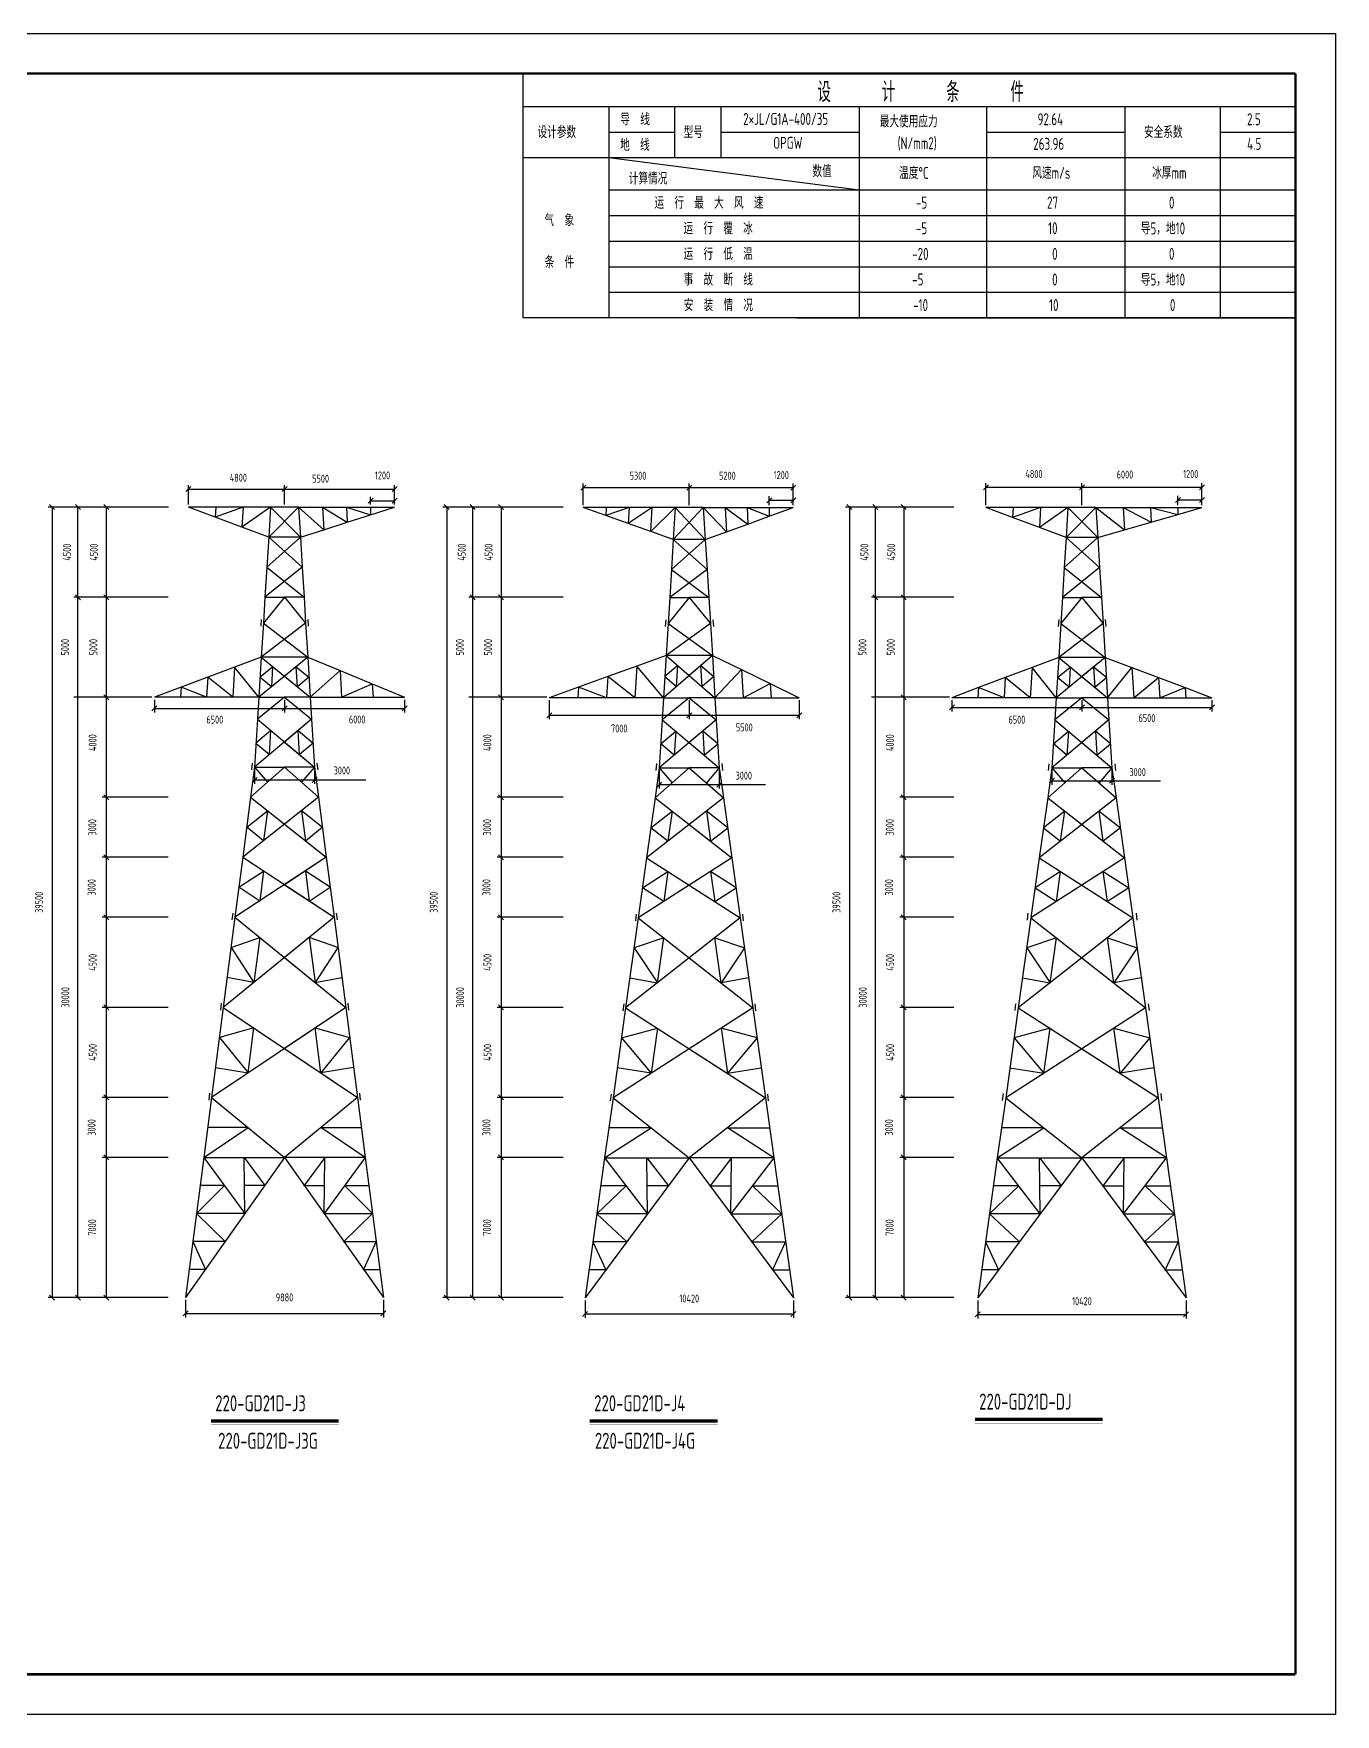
# Model space of a CAD drawing. Header units: millimetres. Extents: x 14804 to 16905, y 715 to 1142.
# Drawn here: x 15221.4 to 15546.8, y 715.5 to 1135.5 of the extents above; entities that cross this region are included whole.
import ezdxf

# ---------------------------------------------------------------- set-up
doc = ezdxf.new("R2010")
doc.units = ezdxf.units.MM
doc.linetypes.add('DASHED', pattern=[7, 5, -2])
doc.layers.add('fzc', color=3, linetype='DASHED')
doc.layers.add('FZCCal', color=1, linetype='Continuous')
doc.layers.add('标注', color=7, linetype='Continuous', lineweight=0)
doc.styles.add('TSSD_Norm', font='Tssdeng.shx', dxfattribs={"width": 0.7, "bigfont": 'tssdchn.shx'})

# ---------------------------------------------------------------- blocks, each defined once
blk = doc.blocks.new('_OBLIQUE')
at = {"color": 0, "linetype": 'ByBlock'}
blk.add_line((-0.5, -0.5), (0.5, 0.5), dxfattribs=at)

msp = doc.modelspace()

# ---------------------------------------------------------------- linework, layer by layer
at = {"color": 3, "lineweight": 25}
for p, q in [((14804.29, 1135.48), (15546.79, 1135.48)), ((15546.79, 1135.48), (15546.79, 715.48)), ((15546.79, 715.48), (14804.29, 715.48))]:
    msp.add_line(p, q, dxfattribs=at)
at = {"color": 7}
for p, q in [((15266.95, 1017.15), (15260.12, 1017.15)), ((15266.8, 1014.65), (15260.12, 1017.15)), ((15273.78, 1017.15), (15266.8, 1014.65)), ((15266.95, 1017.15), (15266.8, 1014.65)), ((15273.78, 1017.15), (15266.95, 1017.15)), ((15280.62, 1017.15), (15273.48, 1012.15)), ((15273.78, 1017.15), (15273.48, 1012.15)), ((15280.62, 1017.15), (15273.78, 1017.15)), ((15287.62, 1017.15), (15280.16, 1009.65)), ((15280.62, 1017.15), (15280.16, 1009.65)), ((15287.62, 1017.15), (15280.62, 1017.15)), ((15280.62, 1017.15), (15288.08, 1009.65)), ((15287.62, 1017.15), (15288.08, 1009.65)), ((15287.62, 1017.15), (15293.62, 1017.15)), ((15287.62, 1017.15), (15293.92, 1011.51)), ((15293.62, 1017.15), (15293.92, 1011.51)), ((15293.62, 1017.15), (15299.62, 1017.15)), ((15293.62, 1017.15), (15299.77, 1013.38)), ((15299.62, 1017.15), (15299.77, 1013.38)), ((15299.62, 1017.15), (15305.62, 1017.15)), ((15299.62, 1017.15), (15305.62, 1015.24)), ((15305.62, 1017.15), (15305.62, 1015.24)), ((15305.62, 1017.15), (15311.62, 1017.15)), ((15305.62, 1015.24), (15311.62, 1017.15)), ((15364.54, 1017.04), (15358.79, 1017.04)), ((15364.42, 1015.04), (15358.79, 1017.04)), ((15370.29, 1017.04), (15364.42, 1015.04)), ((15364.54, 1017.04), (15364.42, 1015.04)), ((15370.29, 1017.04), (15364.54, 1017.04)), ((15376.04, 1017.04), (15370.04, 1013.04)), ((15370.29, 1017.04), (15370.04, 1013.04)), ((15376.04, 1017.04), (15370.29, 1017.04)), ((15381.79, 1017.04), (15375.67, 1011.04)), ((15375.67, 1011.04), (15376.04, 1017.04)), ((15381.79, 1017.04), (15376.04, 1017.04)), ((15388.79, 1017.04), (15381.3, 1009.04)), ((15381.79, 1017.04), (15381.3, 1009.04)), ((15388.79, 1017.04), (15381.79, 1017.04)), ((15381.79, 1017.04), (15389.28, 1009.04)), ((15388.79, 1017.04), (15389.28, 1009.04)), ((15388.79, 1017.04), (15394.29, 1017.04)), ((15388.79, 1017.04), (15394.62, 1010.98)), ((15394.29, 1017.04), (15394.62, 1010.98)), ((15394.29, 1017.04), (15399.79, 1017.04)), ((15394.29, 1017.04), (15399.95, 1012.92)), ((15399.79, 1017.04), (15399.95, 1012.92)), ((15399.79, 1017.04), (15405.29, 1017.04)), ((15399.79, 1017.04), (15405.29, 1014.86)), ((15405.29, 1017.04), (15405.29, 1014.86)), ((15405.29, 1017.04), (15411.29, 1017.04)), ((15405.29, 1014.86), (15411.29, 1017.04)), ((15425.34, 1017.15), (15425.34, 819.65)), ((15466.27, 1017.04), (15459.44, 1017.04)), ((15466.12, 1014.54), (15459.44, 1017.04)), ((15473.11, 1017.04), (15466.12, 1014.54)), ((15466.27, 1017.04), (15466.12, 1014.54)), ((15473.11, 1017.04), (15466.27, 1017.04)), ((15479.94, 1017.04), (15472.8, 1012.04)), ((15473.11, 1017.04), (15472.8, 1012.04)), ((15479.94, 1017.04), (15473.11, 1017.04)), ((15486.94, 1017.04), (15479.48, 1009.54)), ((15479.94, 1017.04), (15479.48, 1009.54)), ((15486.94, 1017.04), (15479.94, 1017.04)), ((15479.94, 1017.04), (15487.4, 1009.54)), ((15486.94, 1017.04), (15487.4, 1009.54)), ((15486.94, 1017.04), (15493.77, 1017.04)), ((15486.94, 1017.04), (15494.08, 1011.46)), ((15493.77, 1017.04), (15494.08, 1011.46)), ((15493.77, 1017.04), (15500.61, 1017.04)), ((15493.77, 1017.04), (15500.76, 1013.39)), ((15500.61, 1017.04), (15500.76, 1013.39)), ((15500.61, 1017.04), (15507.44, 1017.04)), ((15500.61, 1017.04), (15507.44, 1015.31)), ((15507.44, 1017.04), (15507.44, 1015.31)), ((15507.44, 1017.04), (15513.44, 1017.04)), ((15507.44, 1015.31), (15513.44, 1017.04)), ((15273.48, 1012.15), (15266.8, 1014.65)), ((15293.92, 1011.51), (15299.77, 1013.38)), ((15299.77, 1013.38), (15305.62, 1015.24)), ((15370.04, 1013.04), (15364.42, 1015.04)), ((15375.67, 1011.04), (15370.04, 1013.04)), ((15394.62, 1010.98), (15399.95, 1012.92)), ((15399.95, 1012.92), (15405.29, 1014.86)), ((15472.8, 1012.04), (15466.12, 1014.54)), ((15494.08, 1011.46), (15500.76, 1013.39)), ((15500.76, 1013.39), (15507.44, 1015.31)), ((15280.16, 1009.65), (15273.48, 1012.15)), ((15288.08, 1009.65), (15279.69, 1002.15)), ((15280.16, 1009.65), (15279.69, 1002.15)), ((15288.08, 1009.65), (15280.16, 1009.65)), ((15280.16, 1009.65), (15288.54, 1002.15)), ((15288.08, 1009.65), (15293.92, 1011.51)), ((15288.08, 1009.65), (15288.54, 1002.15)), ((15381.3, 1009.04), (15375.67, 1011.04)), ((15389.28, 1009.04), (15380.84, 1001.54)), ((15381.3, 1009.04), (15380.84, 1001.54)), ((15389.28, 1009.04), (15381.3, 1009.04)), ((15381.3, 1009.04), (15389.74, 1001.54)), ((15389.28, 1009.04), (15394.62, 1010.98)), ((15389.28, 1009.04), (15389.74, 1001.54)), ((15479.48, 1009.54), (15472.8, 1012.04)), ((15487.4, 1009.54), (15479.02, 1002.04)), ((15479.48, 1009.54), (15479.02, 1002.04)), ((15487.4, 1009.54), (15479.48, 1009.54)), ((15479.48, 1009.54), (15487.86, 1002.04)), ((15487.4, 1009.54), (15494.08, 1011.46)), ((15487.4, 1009.54), (15487.86, 1002.04)), ((15288.54, 1002.15), (15279.23, 994.65)), ((15279.69, 1002.15), (15279.23, 994.65)), ((15279.69, 1002.15), (15289, 994.65)), ((15288.54, 1002.15), (15289, 994.65)), ((15389.74, 1001.54), (15380.41, 994.54)), ((15380.84, 1001.54), (15380.41, 994.54)), ((15380.84, 1001.54), (15390.18, 994.54)), ((15389.74, 1001.54), (15390.18, 994.54)), ((15487.86, 1002.04), (15478.56, 994.54)), ((15479.02, 1002.04), (15478.56, 994.54)), ((15479.02, 1002.04), (15488.32, 994.54)), ((15487.86, 1002.04), (15488.32, 994.54)), ((15279.23, 994.65), (15278.83, 988.15)), ((15284.12, 994.65), (15278.83, 988.15)), ((15279.23, 994.65), (15284.12, 994.65)), ((15289, 994.65), (15284.12, 994.65)), ((15284.12, 994.65), (15289.4, 988.15)), ((15289, 994.65), (15289.4, 988.15)), ((15380.41, 994.54), (15380.01, 988.04)), ((15385.29, 994.54), (15380.01, 988.04)), ((15380.41, 994.54), (15385.29, 994.54)), ((15390.18, 994.54), (15385.29, 994.54)), ((15385.29, 994.54), (15390.58, 988.04)), ((15390.18, 994.54), (15390.58, 988.04)), ((15478.56, 994.54), (15478.16, 988.04)), ((15483.44, 994.54), (15478.16, 988.04)), ((15478.56, 994.54), (15483.44, 994.54)), ((15488.32, 994.54), (15483.44, 994.54)), ((15483.44, 994.54), (15488.72, 988.04)), ((15488.32, 994.54), (15488.72, 988.04)), ((15289.4, 988.15), (15278.31, 979.65)), ((15278.83, 988.15), (15278.31, 979.65)), ((15278.83, 988.15), (15289.92, 979.65)), ((15289.4, 988.15), (15289.92, 979.65)), ((15390.58, 988.04), (15379.51, 980.04)), ((15380.01, 988.04), (15379.51, 980.04)), ((15380.01, 988.04), (15391.07, 980.04)), ((15390.58, 988.04), (15391.07, 980.04)), ((15488.72, 988.04), (15477.63, 979.54)), ((15478.16, 988.04), (15477.63, 979.54)), ((15478.16, 988.04), (15489.25, 979.54)), ((15488.72, 988.04), (15489.25, 979.54)), ((15278.31, 979.65), (15271.64, 977.15)), ((15289.92, 979.65), (15277.69, 969.65)), ((15278.31, 979.65), (15277.69, 969.65)), ((15289.92, 979.65), (15278.31, 979.65)), ((15278.31, 979.65), (15290.54, 969.65)), ((15289.92, 979.65), (15290.54, 969.65)), ((15289.92, 979.65), (15297.99, 976.32)), ((15379.51, 980.04), (15372.21, 977.42)), ((15391.07, 980.04), (15378.87, 969.54)), ((15379.51, 980.04), (15378.87, 969.54)), ((15391.07, 980.04), (15379.51, 980.04)), ((15379.51, 980.04), (15391.71, 969.54)), ((15391.07, 980.04), (15391.71, 969.54)), ((15391.07, 980.04), (15398.31, 976.54)), ((15477.63, 979.54), (15470.96, 977.04)), ((15489.25, 979.54), (15477.02, 969.54)), ((15477.63, 979.54), (15477.02, 969.54)), ((15489.25, 979.54), (15477.63, 979.54)), ((15477.63, 979.54), (15489.86, 969.54)), ((15489.25, 979.54), (15489.86, 969.54)), ((15489.25, 979.54), (15495.92, 977.04)), ((15264.96, 974.65), (15258.29, 972.15)), ((15264.96, 974.65), (15264.66, 969.65)), ((15271.64, 977.15), (15264.96, 974.65)), ((15271.17, 969.65), (15264.96, 974.65)), ((15271.64, 977.15), (15271.17, 969.65)), ((15277.69, 969.65), (15271.64, 977.15)), ((15290.54, 969.65), (15297.99, 976.32)), ((15297.99, 976.32), (15298.4, 969.65)), ((15297.99, 976.32), (15306.05, 972.98)), ((15364.9, 974.79), (15357.6, 972.17)), ((15364.9, 974.79), (15364.58, 969.54)), ((15372.21, 977.42), (15364.9, 974.79)), ((15371.72, 969.54), (15364.9, 974.79)), ((15372.21, 977.42), (15371.72, 969.54)), ((15378.87, 969.54), (15372.21, 977.42)), ((15391.71, 969.54), (15398.31, 976.54)), ((15398.31, 976.54), (15398.74, 969.54)), ((15398.31, 976.54), (15405.55, 973.04)), ((15464.29, 974.54), (15457.61, 972.04)), ((15464.29, 974.54), (15463.98, 969.54)), ((15470.96, 977.04), (15464.29, 974.54)), ((15470.5, 969.54), (15464.29, 974.54)), ((15470.96, 977.04), (15470.5, 969.54)), ((15477.02, 969.54), (15470.96, 977.04)), ((15489.86, 969.54), (15495.92, 977.04)), ((15495.92, 977.04), (15496.38, 969.54)), ((15495.92, 977.04), (15502.59, 974.54)), ((15496.38, 969.54), (15502.59, 974.54)), ((15502.59, 974.54), (15502.9, 969.54)), ((15502.59, 974.54), (15509.27, 972.04)), ((15258.29, 972.15), (15251.62, 969.65)), ((15258.29, 972.15), (15258.14, 969.65)), ((15264.66, 969.65), (15258.29, 972.15)), ((15298.4, 969.65), (15306.05, 972.98)), ((15306.05, 972.98), (15306.26, 969.65)), ((15306.05, 972.98), (15314.12, 969.65)), ((15357.6, 972.17), (15350.29, 969.54)), ((15357.6, 972.17), (15357.43, 969.54)), ((15364.58, 969.54), (15357.6, 972.17)), ((15398.74, 969.54), (15405.55, 973.04)), ((15405.55, 973.04), (15405.77, 969.54)), ((15405.55, 973.04), (15412.79, 969.54)), ((15457.61, 972.04), (15450.94, 969.54)), ((15457.61, 972.04), (15457.46, 969.54)), ((15463.98, 969.54), (15457.61, 972.04)), ((15502.9, 969.54), (15509.27, 972.04)), ((15509.27, 972.04), (15509.42, 969.54)), ((15509.27, 972.04), (15515.94, 969.54)), ((15258.14, 969.65), (15251.62, 969.65)), ((15264.66, 969.65), (15258.14, 969.65)), ((15271.17, 969.65), (15264.66, 969.65)), ((15277.69, 969.65), (15271.17, 969.65)), ((15277.69, 969.65), (15277.36, 964.15)), ((15284.12, 969.65), (15277.36, 964.15)), ((15277.69, 969.65), (15284.12, 969.65)), ((15290.54, 969.65), (15284.12, 969.65)), ((15284.12, 969.65), (15290.88, 964.15)), ((15290.54, 969.65), (15290.88, 964.15)), ((15290.54, 969.65), (15298.4, 969.65)), ((15298.4, 969.65), (15306.26, 969.65)), ((15306.26, 969.65), (15314.12, 969.65)), ((15357.43, 969.54), (15350.29, 969.54)), ((15364.58, 969.54), (15357.43, 969.54)), ((15371.72, 969.54), (15364.58, 969.54)), ((15378.87, 969.54), (15371.72, 969.54)), ((15378.87, 969.54), (15378.53, 964.04)), ((15385.29, 969.54), (15378.53, 964.04)), ((15378.87, 969.54), (15385.29, 969.54)), ((15391.71, 969.54), (15385.29, 969.54)), ((15385.29, 969.54), (15392.05, 964.04)), ((15391.71, 969.54), (15392.05, 964.04)), ((15391.71, 969.54), (15398.74, 969.54)), ((15398.74, 969.54), (15405.77, 969.54)), ((15405.77, 969.54), (15412.79, 969.54)), ((15457.46, 969.54), (15450.94, 969.54)), ((15463.98, 969.54), (15457.46, 969.54)), ((15470.5, 969.54), (15463.98, 969.54)), ((15477.02, 969.54), (15470.5, 969.54)), ((15477.02, 969.54), (15476.68, 964.04)), ((15483.44, 969.54), (15476.68, 964.04)), ((15477.02, 969.54), (15483.44, 969.54)), ((15489.86, 969.54), (15483.44, 969.54)), ((15483.44, 969.54), (15490.2, 964.04)), ((15489.86, 969.54), (15490.2, 964.04)), ((15489.86, 969.54), (15496.38, 969.54)), ((15496.38, 969.54), (15502.9, 969.54)), ((15502.9, 969.54), (15509.42, 969.54)), ((15509.42, 969.54), (15515.94, 969.54)), ((15290.88, 964.15), (15276.62, 952.15)), ((15277.36, 964.15), (15276.62, 952.15)), ((15277.36, 964.15), (15291.62, 952.15)), ((15290.88, 964.15), (15291.62, 952.15)), ((15392.05, 964.04), (15377.79, 952.04)), ((15378.53, 964.04), (15377.79, 952.04)), ((15378.53, 964.04), (15392.79, 952.04)), ((15392.05, 964.04), (15392.79, 952.04)), ((15490.2, 964.04), (15475.94, 952.04)), ((15476.68, 964.04), (15475.94, 952.04)), ((15476.68, 964.04), (15490.94, 952.04)), ((15490.2, 964.04), (15490.94, 952.04)), ((15276.62, 952.15), (15275.64, 944.65)), ((15284.12, 952.15), (15275.64, 944.65)), ((15276.62, 952.15), (15284.12, 952.15)), ((15291.62, 952.15), (15284.12, 952.15)), ((15284.12, 952.15), (15292.59, 944.65)), ((15291.62, 952.15), (15292.59, 944.65)), ((15377.79, 952.04), (15376.74, 944.54)), ((15385.29, 952.04), (15376.74, 944.54)), ((15377.79, 952.04), (15385.29, 952.04)), ((15392.79, 952.04), (15385.29, 952.04)), ((15385.29, 952.04), (15393.84, 944.54)), ((15392.79, 952.04), (15393.84, 944.54)), ((15475.94, 952.04), (15474.89, 944.54)), ((15483.44, 952.04), (15474.89, 944.54)), ((15475.94, 952.04), (15483.44, 952.04)), ((15490.94, 952.04), (15483.44, 952.04)), ((15483.44, 952.04), (15491.99, 944.54)), ((15490.94, 952.04), (15491.99, 944.54)), ((15291.62, 948.98), (15304.48, 948.98)), ((15392.79, 947.84), (15404.34, 947.84)), ((15490.94, 948.78), (15503.04, 948.78)), ((15292.59, 944.65), (15273.69, 929.65)), ((15275.64, 944.65), (15273.69, 929.65)), ((15275.64, 944.65), (15294.54, 929.65)), ((15292.59, 944.65), (15294.54, 929.65)), ((15393.84, 944.54), (15374.64, 929.54)), ((15376.74, 944.54), (15374.64, 929.54)), ((15376.74, 944.54), (15395.94, 929.54)), ((15393.84, 944.54), (15395.94, 929.54)), ((15491.99, 944.54), (15472.79, 929.54)), ((15474.89, 944.54), (15472.79, 929.54)), ((15474.89, 944.54), (15494.09, 929.54)), ((15491.99, 944.54), (15494.09, 929.54)), ((15294.54, 929.65), (15271.74, 914.65)), ((15273.69, 929.65), (15271.74, 914.65)), ((15273.69, 929.65), (15296.49, 914.65)), ((15294.54, 929.65), (15296.49, 914.65)), ((15395.94, 929.54), (15372.54, 914.54)), ((15374.64, 929.54), (15372.54, 914.54)), ((15374.64, 929.54), (15398.04, 914.54)), ((15395.94, 929.54), (15398.04, 914.54)), ((15494.09, 929.54), (15470.69, 914.54)), ((15472.79, 929.54), (15470.69, 914.54)), ((15472.79, 929.54), (15496.19, 914.54)), ((15494.09, 929.54), (15496.19, 914.54)), ((15296.49, 914.65), (15268.82, 892.15)), ((15271.74, 914.65), (15268.82, 892.15)), ((15271.74, 914.65), (15299.42, 892.15)), ((15296.49, 914.65), (15299.42, 892.15)), ((15398.04, 914.54), (15369.39, 892.04)), ((15372.54, 914.54), (15369.39, 892.04)), ((15372.54, 914.54), (15401.19, 892.04)), ((15398.04, 914.54), (15401.19, 892.04)), ((15496.19, 914.54), (15467.54, 892.04)), ((15470.69, 914.54), (15467.54, 892.04)), ((15470.69, 914.54), (15499.34, 892.04)), ((15496.19, 914.54), (15499.34, 892.04)), ((15299.42, 892.15), (15265.89, 869.65)), ((15268.82, 892.15), (15265.89, 869.65)), ((15268.82, 892.15), (15302.34, 869.65)), ((15299.42, 892.15), (15302.34, 869.65)), ((15401.19, 892.04), (15366.24, 869.54)), ((15369.39, 892.04), (15366.24, 869.54)), ((15369.39, 892.04), (15404.34, 869.54)), ((15401.19, 892.04), (15404.34, 869.54)), ((15499.34, 892.04), (15464.39, 869.54)), ((15467.54, 892.04), (15464.39, 869.54)), ((15467.54, 892.04), (15502.49, 869.54)), ((15499.34, 892.04), (15502.49, 869.54)), ((15265.89, 869.65), (15263.94, 854.65)), ((15265.89, 869.65), (15284.12, 854.65)), ((15302.34, 869.65), (15284.12, 854.65)), ((15302.34, 869.65), (15304.29, 854.65)), ((15366.24, 869.54), (15364.14, 854.54)), ((15366.24, 869.54), (15385.29, 854.54)), ((15404.34, 869.54), (15385.29, 854.54)), ((15404.34, 869.54), (15406.44, 854.54)), ((15464.39, 869.54), (15462.29, 854.54)), ((15464.39, 869.54), (15483.44, 854.54)), ((15502.49, 869.54), (15483.44, 854.54)), ((15502.49, 869.54), (15504.59, 854.54)), ((15263.94, 854.65), (15259.39, 819.65)), ((15284.12, 854.65), (15259.39, 819.65)), ((15263.94, 854.65), (15274.03, 854.65)), ((15274.03, 854.65), (15284.12, 854.65)), ((15294.2, 854.65), (15284.12, 854.65)), ((15284.12, 854.65), (15308.84, 819.65)), ((15304.29, 854.65), (15294.2, 854.65)), ((15304.29, 854.65), (15308.84, 819.65)), ((15364.14, 854.54), (15359.24, 819.54)), ((15385.29, 854.54), (15359.24, 819.54)), ((15364.14, 854.54), (15374.72, 854.54)), ((15374.72, 854.54), (15385.29, 854.54)), ((15395.87, 854.54), (15385.29, 854.54)), ((15385.29, 854.54), (15411.34, 819.54)), ((15406.44, 854.54), (15395.87, 854.54)), ((15406.44, 854.54), (15411.34, 819.54)), ((15462.29, 854.54), (15457.39, 819.54)), ((15483.44, 854.54), (15457.39, 819.54)), ((15462.29, 854.54), (15472.86, 854.54)), ((15472.86, 854.54), (15483.44, 854.54)), ((15494.01, 854.54), (15483.44, 854.54)), ((15483.44, 854.54), (15509.49, 819.54)), ((15504.59, 854.54), (15494.01, 854.54)), ((15504.59, 854.54), (15509.49, 819.54))]:
    msp.add_line(p, q, dxfattribs=at)
at = {"color": 7, "ltscale": 0.5}
for p, q in [((15278.28, 989.08), (15278.17, 987.38)), ((15289.95, 989.08), (15290.06, 987.38)), ((15379.44, 989), (15379.25, 987.3)), ((15391.14, 989), (15391.33, 987.3)), ((15477.67, 989.04), (15477.47, 987.35)), ((15489.21, 989.04), (15489.41, 987.35)), ((15289.92, 979.65), (15284.12, 974.9)), ((15391.07, 980.04), (15385.29, 975.07)), ((15489.25, 979.54), (15483.44, 974.79)), ((15281.21, 977.28), (15278, 974.65)), ((15278, 974.65), (15280.91, 972.28)), ((15280.91, 972.28), (15281.21, 977.28)), ((15284.12, 974.9), (15290.54, 969.65)), ((15287.33, 972.28), (15287.02, 977.28)), ((15287.02, 977.28), (15290.23, 974.65)), ((15290.23, 974.65), (15287.33, 972.28)), ((15382.4, 977.56), (15379.19, 974.79)), ((15379.19, 974.79), (15382.08, 972.31)), ((15382.08, 972.31), (15382.4, 977.56)), ((15385.29, 975.07), (15391.71, 969.54)), ((15388.5, 972.31), (15388.18, 977.56)), ((15388.18, 977.56), (15391.39, 974.79)), ((15391.39, 974.79), (15388.5, 972.31)), ((15477.32, 974.54), (15480.54, 977.16)), ((15480.23, 972.16), (15477.32, 974.54)), ((15480.54, 977.16), (15480.23, 972.16)), ((15483.44, 974.79), (15489.86, 969.54)), ((15489.56, 974.54), (15486.34, 977.16)), ((15486.34, 977.16), (15486.65, 972.16)), ((15486.65, 972.16), (15489.56, 974.54)), ((15290.88, 964.15), (15284.12, 958.46)), ((15392.05, 964.04), (15385.29, 958.35)), ((15490.2, 964.04), (15483.44, 958.35)), ((15280.74, 961.31), (15276.99, 958.15)), ((15276.99, 958.15), (15280.37, 955.31)), ((15280.37, 955.31), (15280.74, 961.31)), ((15284.12, 958.46), (15291.62, 952.15)), ((15287.87, 955.31), (15287.5, 961.31)), ((15287.5, 961.31), (15291.25, 958.15)), ((15291.25, 958.15), (15287.87, 955.31)), ((15378.16, 958.04), (15381.91, 961.2)), ((15381.54, 955.2), (15378.16, 958.04)), ((15381.91, 961.2), (15381.54, 955.2)), ((15385.29, 958.35), (15392.79, 952.04)), ((15388.67, 961.2), (15389.04, 955.2)), ((15392.42, 958.04), (15388.67, 961.2)), ((15389.04, 955.2), (15392.42, 958.04)), ((15476.31, 958.04), (15480.06, 961.19)), ((15479.69, 955.19), (15476.31, 958.04)), ((15480.06, 961.19), (15479.69, 955.19)), ((15483.44, 958.35), (15490.94, 952.04)), ((15486.82, 961.19), (15487.19, 955.19)), ((15490.57, 958.04), (15486.82, 961.19)), ((15487.19, 955.19), (15490.57, 958.04)), ((15276.02, 953.18), (15275.83, 951.49)), ((15276.62, 952.15), (15279.88, 948.4)), ((15291.62, 952.15), (15288.35, 948.4)), ((15292.21, 953.18), (15292.41, 951.49)), ((15377.14, 953.06), (15376.95, 951.37)), ((15377.79, 952.04), (15381.02, 948.29)), ((15392.79, 952.04), (15389.57, 948.29)), ((15393.44, 953.06), (15393.63, 951.37)), ((15475.2, 953.04), (15475.01, 951.35)), ((15475.94, 952.04), (15479.16, 948.29)), ((15490.94, 952.04), (15487.71, 948.29)), ((15491.68, 953.04), (15491.87, 951.35)), ((15274.67, 937.15), (15279.88, 941.29)), ((15279.88, 941.29), (15278.9, 933.79)), ((15292.59, 944.65), (15284.12, 937.92)), ((15293.57, 937.15), (15288.35, 941.29)), ((15288.35, 941.29), (15289.33, 933.79)), ((15375.69, 937.04), (15381.02, 941.2)), ((15381.02, 941.2), (15379.97, 933.7)), ((15393.84, 944.54), (15385.29, 937.86)), ((15389.57, 941.2), (15390.62, 933.7)), ((15394.89, 937.04), (15389.57, 941.2)), ((15479.16, 941.2), (15473.84, 937.04)), ((15478.11, 933.7), (15479.16, 941.2)), ((15491.99, 944.54), (15483.44, 937.86)), ((15487.71, 941.2), (15493.04, 937.04)), ((15488.76, 933.7), (15487.71, 941.2)), ((15278.9, 933.79), (15274.67, 937.15)), ((15284.12, 937.92), (15294.54, 929.65)), ((15289.33, 933.79), (15293.57, 937.15)), ((15379.97, 933.7), (15375.69, 937.04)), ((15385.29, 937.86), (15395.94, 929.54)), ((15390.62, 933.7), (15394.89, 937.04)), ((15473.84, 937.04), (15478.11, 933.7)), ((15483.44, 937.86), (15494.09, 929.54)), ((15493.04, 937.04), (15488.76, 933.7)), ((15294.54, 929.65), (15284.12, 922.79)), ((15395.94, 929.54), (15385.29, 922.71)), ((15494.09, 929.54), (15483.44, 922.71)), ((15272.72, 922.15), (15278.9, 926.22)), ((15278.9, 926.22), (15277.93, 918.72)), ((15289.33, 926.22), (15290.3, 918.72)), ((15295.52, 922.15), (15289.33, 926.22)), ((15373.59, 922.04), (15379.97, 926.13)), ((15379.97, 926.13), (15378.92, 918.63)), ((15390.62, 926.13), (15391.67, 918.63)), ((15396.99, 922.04), (15390.62, 926.13)), ((15478.11, 926.12), (15471.74, 922.04)), ((15477.06, 918.62), (15478.11, 926.12)), ((15488.76, 926.12), (15495.14, 922.04)), ((15489.81, 918.62), (15488.76, 926.12)), ((15277.93, 918.72), (15272.72, 922.15)), ((15284.12, 922.79), (15296.49, 914.65)), ((15290.3, 918.72), (15295.52, 922.15)), ((15378.92, 918.63), (15373.59, 922.04)), ((15385.29, 922.71), (15398.04, 914.54)), ((15391.67, 918.63), (15396.99, 922.04)), ((15471.74, 922.04), (15477.06, 918.62)), ((15483.44, 922.71), (15496.19, 914.54)), ((15495.14, 922.04), (15489.81, 918.62)), ((15271.16, 915.73), (15270.97, 914.04)), ((15297.07, 915.73), (15297.27, 914.04)), ((15469.92, 915.67), (15469.73, 913.98)), ((15496.96, 915.67), (15497.15, 913.98)), ((15296.49, 914.65), (15284.12, 904.59)), ((15372, 915.45), (15371.81, 913.76)), ((15398.04, 914.54), (15385.29, 904.53)), ((15398.58, 915.45), (15398.78, 913.76)), ((15496.19, 914.54), (15483.44, 904.52)), ((15270.77, 907.15), (15277.93, 909.62)), ((15277.93, 909.62), (15276.47, 898.37)), ((15297.47, 907.15), (15290.3, 909.62)), ((15290.3, 909.62), (15291.77, 898.37)), ((15378.92, 909.53), (15371.49, 907.04)), ((15377.34, 898.28), (15378.92, 909.53)), ((15393.24, 898.28), (15391.67, 909.53)), ((15391.67, 909.53), (15399.09, 907.04)), ((15477.06, 909.53), (15469.64, 907.04)), ((15475.49, 898.28), (15477.06, 909.53)), ((15491.39, 898.28), (15489.81, 909.53)), ((15489.81, 909.53), (15497.24, 907.04)), ((15270.77, 907.15), (15276.47, 898.37)), ((15284.12, 904.59), (15299.42, 892.15)), ((15297.47, 907.15), (15291.77, 898.37)), ((15371.49, 907.04), (15377.34, 898.28)), ((15385.29, 904.53), (15401.19, 892.04)), ((15399.09, 907.04), (15393.24, 898.28)), ((15469.64, 907.04), (15475.49, 898.28)), ((15483.44, 904.52), (15499.34, 892.04)), ((15497.24, 907.04), (15491.39, 898.28)), ((15276.47, 898.37), (15269.79, 899.65)), ((15291.77, 898.37), (15298.44, 899.65)), ((15370.44, 899.54), (15377.34, 898.28)), ((15400.14, 899.54), (15393.24, 898.28)), ((15468.59, 899.54), (15475.49, 898.28)), ((15498.29, 899.54), (15491.39, 898.28)), ((15268.31, 893.17), (15268.12, 891.47)), ((15299.42, 892.15), (15284.12, 881.88)), ((15299.92, 893.17), (15300.11, 891.47)), ((15368.91, 893.02), (15368.71, 891.32)), ((15401.19, 892.04), (15385.29, 881.81)), ((15401.67, 893.02), (15401.87, 891.32)), ((15466.85, 893.07), (15466.66, 891.38)), ((15499.34, 892.04), (15483.44, 881.8)), ((15500.03, 893.07), (15500.22, 891.38)), ((15276.47, 887.02), (15267.84, 884.65)), ((15275, 875.77), (15276.47, 887.02)), ((15293.23, 875.77), (15291.77, 887.02)), ((15291.77, 887.02), (15300.39, 884.65)), ((15368.34, 884.54), (15377.34, 886.92)), ((15377.34, 886.92), (15375.77, 875.67)), ((15402.24, 884.54), (15393.24, 886.92)), ((15393.24, 886.92), (15394.82, 875.67)), ((15475.49, 886.92), (15466.49, 884.54)), ((15473.91, 875.67), (15475.49, 886.92)), ((15492.96, 875.67), (15491.39, 886.92)), ((15491.39, 886.92), (15500.39, 884.54)), ((15267.84, 884.65), (15275, 875.77)), ((15300.39, 884.65), (15293.23, 875.77)), ((15368.34, 884.54), (15375.77, 875.67)), ((15402.24, 884.54), (15394.82, 875.67)), ((15466.49, 884.54), (15473.91, 875.67)), ((15500.39, 884.54), (15492.96, 875.67)), ((15284.12, 881.88), (15302.34, 869.65)), ((15385.29, 881.81), (15404.34, 869.54)), ((15483.44, 881.8), (15502.49, 869.54)), ((15266.87, 877.15), (15275, 875.77)), ((15301.37, 877.15), (15293.23, 875.77)), ((15375.77, 875.67), (15367.29, 877.04)), ((15394.82, 875.67), (15403.29, 877.04)), ((15465.44, 877.04), (15473.91, 875.67)), ((15501.44, 877.04), (15492.96, 875.67)), ((15265.4, 870.69), (15265.21, 869)), ((15302.83, 870.69), (15303.03, 869)), ((15365.73, 870.5), (15365.54, 868.81)), ((15404.85, 870.5), (15405.04, 868.81)), ((15463.72, 870.6), (15463.53, 868.91)), ((15503.16, 870.6), (15503.35, 868.91)), ((15263.94, 854.65), (15275, 862.15)), ((15275, 862.15), (15264.92, 862.15)), ((15304.29, 854.65), (15293.23, 862.15)), ((15293.23, 862.15), (15303.32, 862.15)), ((15364.14, 854.54), (15375.77, 862.04)), ((15375.77, 862.04), (15365.19, 862.04)), ((15406.44, 854.54), (15394.82, 862.04)), ((15394.82, 862.04), (15405.39, 862.04)), ((15462.29, 854.54), (15473.91, 862.04)), ((15473.91, 862.04), (15463.34, 862.04)), ((15504.59, 854.54), (15492.96, 862.04)), ((15492.96, 862.04), (15503.54, 862.04)), ((15263.94, 854.65), (15274.23, 840.65)), ((15274.23, 840.65), (15274.03, 854.65)), ((15274.03, 854.65), (15279.17, 847.65)), ((15294.2, 854.65), (15289.06, 847.65)), ((15304.29, 854.65), (15294.01, 840.65)), ((15294.01, 840.65), (15294.2, 854.65)), ((15364.14, 854.54), (15374.87, 840.54)), ((15374.87, 840.54), (15374.72, 854.54)), ((15374.72, 854.54), (15380.08, 847.54)), ((15395.87, 854.54), (15390.5, 847.54)), ((15406.44, 854.54), (15395.71, 840.54)), ((15395.71, 840.54), (15395.87, 854.54)), ((15473.02, 840.54), (15462.29, 854.54)), ((15473.02, 840.54), (15472.86, 854.54)), ((15472.86, 854.54), (15478.23, 847.54)), ((15494.01, 854.54), (15488.65, 847.54)), ((15493.86, 840.54), (15504.59, 854.54)), ((15493.86, 840.54), (15494.01, 854.54)), ((15262.12, 840.65), (15269.08, 847.65)), ((15269.08, 847.65), (15263.03, 847.65)), ((15279.17, 847.65), (15274.13, 847.65)), ((15289.06, 847.65), (15294.11, 847.65)), ((15306.11, 840.65), (15299.15, 847.65)), ((15299.15, 847.65), (15305.2, 847.65)), ((15362.18, 840.54), (15369.51, 847.54)), ((15369.51, 847.54), (15363.16, 847.54)), ((15380.08, 847.54), (15374.79, 847.54)), ((15390.5, 847.54), (15395.79, 847.54)), ((15408.4, 840.54), (15401.08, 847.54)), ((15401.08, 847.54), (15407.42, 847.54)), ((15460.33, 840.54), (15467.65, 847.54)), ((15467.65, 847.54), (15461.31, 847.54)), ((15478.23, 847.54), (15472.94, 847.54)), ((15488.65, 847.54), (15493.94, 847.54)), ((15506.55, 840.54), (15499.22, 847.54)), ((15499.22, 847.54), (15505.57, 847.54)), ((15274.23, 840.65), (15262.12, 840.65)), ((15262.12, 840.65), (15269.28, 833.65)), ((15274.23, 840.65), (15262.12, 840.65)), ((15274.23, 840.65), (15262.12, 840.65)), ((15294.01, 840.65), (15306.11, 840.65)), ((15306.11, 840.65), (15298.95, 833.65)), ((15374.87, 840.54), (15362.18, 840.54)), ((15362.18, 840.54), (15369.66, 833.54)), ((15374.87, 840.54), (15362.18, 840.54)), ((15395.71, 840.54), (15408.4, 840.54)), ((15408.4, 840.54), (15400.92, 833.54)), ((15473.02, 840.54), (15460.33, 840.54)), ((15460.33, 840.54), (15467.81, 833.54)), ((15473.02, 840.54), (15460.33, 840.54)), ((15493.86, 840.54), (15506.55, 840.54)), ((15506.55, 840.54), (15499.07, 833.54)), ((15269.28, 833.65), (15261.21, 833.65)), ((15261.21, 833.65), (15264.34, 826.65)), ((15298.95, 833.65), (15307.02, 833.65)), ((15307.02, 833.65), (15303.9, 826.65)), ((15369.66, 833.54), (15361.2, 833.54)), ((15361.2, 833.54), (15364.45, 826.54)), ((15400.92, 833.54), (15409.38, 833.54)), ((15409.38, 833.54), (15406.13, 826.54)), ((15467.81, 833.54), (15459.35, 833.54)), ((15459.35, 833.54), (15462.6, 826.54)), ((15499.07, 833.54), (15507.53, 833.54)), ((15507.53, 833.54), (15504.28, 826.54)), ((15264.34, 826.65), (15260.3, 826.65)), ((15303.9, 826.65), (15307.93, 826.65)), ((15364.45, 826.54), (15360.22, 826.54)), ((15406.13, 826.54), (15410.36, 826.54)), ((15462.6, 826.54), (15458.37, 826.54)), ((15504.28, 826.54), (15508.51, 826.54))]:
    msp.add_line(p, q, dxfattribs=at)
at = {"color": 3, "lineweight": 25, "const_width": 0.6}
for points in [[(14829.29, 1125.48), (15536.79, 1125.48)], [(15536.79, 1125.48), (15536.79, 725.48)], [(15536.79, 725.48), (14829.29, 725.48)]]:
    msp.add_lwpolyline(points, dxfattribs=at)
at = {"color": 7, "linetype": 'Continuous', "const_width": 0.8}
for points in [[(15456.67, 789.23), (15488.6, 789.23)], [(15265.72, 788.81), (15297.65, 788.81)], [(15360.43, 788.81), (15392.36, 788.81)]]:
    msp.add_lwpolyline(points, dxfattribs=at)
at = {"color": 7, "const_width": 0.1}
for points in [[(15265.72, 787.81), (15297.65, 787.81)], [(15360.43, 787.81), (15392.36, 787.81)], [(15456.67, 788.23), (15488.6, 788.23)]]:
    msp.add_lwpolyline(points, dxfattribs=at)
at = {"layer": 'fzc', "color": 7}
for p in [(15297.47, 907.15), (15399.09, 907.04), (15497.24, 907.04), (15298.44, 899.65), (15400.14, 899.54), (15498.29, 899.54), (15300.39, 884.65), (15402.24, 884.54), (15500.39, 884.54), (15301.37, 877.15), (15403.29, 877.04), (15501.44, 877.04), (15289.06, 847.65), (15305.2, 847.65), (15390.5, 847.54), (15407.42, 847.54), (15488.65, 847.54), (15505.57, 847.54), (15294.01, 840.65), (15306.11, 840.65), (15395.71, 840.54), (15408.4, 840.54), (15493.86, 840.54), (15506.55, 840.54), (15298.95, 833.65), (15307.02, 833.65), (15400.92, 833.54), (15409.38, 833.54), (15499.07, 833.54), (15507.53, 833.54), (15303.9, 826.65), (15307.93, 826.65), (15406.13, 826.54), (15410.36, 826.54), (15504.28, 826.54), (15508.51, 826.54)]:
    msp.add_point(p, dxfattribs=at)
at = {"layer": 'FZCCal', "color": 7}
for p, q in [((15260.12, 1017.78), (15260.12, 1022.68)), ((15260.12, 1021.68), (15284.12, 1021.68)), ((15284.12, 1017.78), (15284.12, 1022.68)), ((15284.12, 1017.78), (15284.12, 1022.68)), ((15284.12, 1021.68), (15311.62, 1021.68)), ((15311.62, 1017.78), (15311.62, 1022.68)), ((15358.79, 1017.67), (15358.79, 1023.05)), ((15358.79, 1022.05), (15385.29, 1022.05)), ((15385.29, 1017.67), (15385.29, 1023.05)), ((15385.29, 1017.67), (15385.29, 1023.05)), ((15385.29, 1022.05), (15411.29, 1022.05)), ((15411.29, 1017.67), (15411.29, 1023.05)), ((15459.44, 1017.66), (15459.44, 1023.1)), ((15459.44, 1022.1), (15483.44, 1022.1)), ((15483.44, 1017.66), (15483.44, 1023.1)), ((15483.44, 1017.66), (15483.44, 1023.1)), ((15483.44, 1022.1), (15513.44, 1022.1)), ((15513.44, 1017.66), (15513.44, 1023.1)), ((15253.66, 1017.15), (15225.02, 1017.15)), ((15226.02, 1017.15), (15226.02, 819.65)), ((15255.14, 1017.15), (15231.48, 1017.15)), ((15232.48, 994.65), (15232.48, 1017.15)), ((15255.06, 1017.15), (15238.57, 1017.15)), ((15239.57, 1017.15), (15239.57, 1009.65)), ((15305.62, 1017.78), (15305.62, 1019.74)), ((15305.62, 1018.74), (15311.62, 1018.74)), ((15311.62, 1017.78), (15311.62, 1019.74)), ((15352.34, 1017.15), (15323.69, 1017.15)), ((15324.69, 1017.15), (15324.69, 819.65)), ((15353.81, 1017.15), (15330.15, 1017.15)), ((15331.15, 994.65), (15331.15, 1017.15)), ((15353.74, 1017.15), (15337.24, 1017.15)), ((15338.24, 1017.15), (15338.24, 1009.65)), ((15405.29, 1017.67), (15405.29, 1019.89)), ((15405.29, 1018.89), (15411.29, 1018.89)), ((15411.29, 1017.67), (15411.29, 1019.89)), ((15451.41, 1017.15), (15424.34, 1017.15)), ((15451.41, 1017.15), (15430.8, 1017.15)), ((15431.8, 994.65), (15431.8, 1017.15)), ((15451.41, 1017.15), (15437.89, 1017.15)), ((15438.89, 1017.15), (15438.89, 1009.65)), ((15507.44, 1017.66), (15507.44, 1019.95)), ((15507.44, 1018.95), (15513.44, 1018.95)), ((15513.44, 1017.66), (15513.44, 1019.95)), ((15239.57, 1009.65), (15239.57, 1002.15)), ((15338.24, 1009.65), (15338.24, 1002.15)), ((15438.89, 1009.65), (15438.89, 1002.15)), ((15239.57, 1002.15), (15239.57, 994.65)), ((15338.24, 1002.15), (15338.24, 994.65)), ((15438.89, 1002.15), (15438.89, 994.65)), ((15255.06, 994.65), (15231.48, 994.65)), ((15232.48, 969.65), (15232.48, 994.65)), ((15255.06, 994.65), (15234.33, 994.65)), ((15255.06, 994.65), (15238.57, 994.65)), ((15255.06, 994.65), (15238.57, 994.65)), ((15239.57, 994.65), (15239.57, 988.15)), ((15353.74, 994.65), (15330.15, 994.65)), ((15331.15, 969.65), (15331.15, 994.65)), ((15353.74, 994.65), (15333, 994.65)), ((15353.74, 994.65), (15337.24, 994.65)), ((15353.74, 994.65), (15337.24, 994.65)), ((15338.24, 994.65), (15338.24, 988.15)), ((15451.41, 994.65), (15430.8, 994.65)), ((15431.8, 969.65), (15431.8, 994.65)), ((15451.41, 994.65), (15433.65, 994.65)), ((15451.41, 994.65), (15437.89, 994.65)), ((15451.41, 994.65), (15437.89, 994.65)), ((15438.89, 994.65), (15438.89, 988.15)), ((15239.57, 988.15), (15239.57, 979.65)), ((15338.24, 988.15), (15338.24, 979.65)), ((15438.89, 988.15), (15438.89, 979.65)), ((15239.57, 979.65), (15239.57, 969.65)), ((15338.24, 979.65), (15338.24, 969.65)), ((15438.89, 979.65), (15438.89, 969.65)), ((15248.14, 969.65), (15231.48, 969.65)), ((15232.48, 819.65), (15232.48, 969.65)), ((15250.99, 969.65), (15234.33, 969.65)), ((15250.99, 969.65), (15238.57, 969.65)), ((15250.99, 969.65), (15238.57, 969.65)), ((15239.57, 969.65), (15239.57, 964.15)), ((15251.62, 969.03), (15251.62, 965.86)), ((15251.62, 966.86), (15284.12, 966.86)), ((15284.12, 969.03), (15284.12, 965.86)), ((15284.12, 969.03), (15284.12, 965.86)), ((15284.12, 966.86), (15314.12, 966.86)), ((15314.12, 969.03), (15314.12, 965.86)), ((15346.81, 969.65), (15330.15, 969.65)), ((15331.15, 819.65), (15331.15, 969.65)), ((15349.67, 969.65), (15333, 969.65)), ((15349.67, 969.65), (15337.24, 969.65)), ((15349.67, 969.65), (15337.24, 969.65)), ((15338.24, 969.65), (15338.24, 964.15)), ((15350.29, 968.92), (15350.29, 964.14)), ((15385.29, 968.92), (15385.29, 964.14)), ((15385.29, 968.92), (15385.29, 964.14)), ((15412.79, 968.92), (15412.79, 964.14)), ((15447.46, 969.65), (15430.8, 969.65)), ((15431.8, 819.65), (15431.8, 969.65)), ((15450.31, 969.65), (15433.65, 969.65)), ((15450.31, 969.65), (15437.89, 969.65)), ((15450.31, 969.65), (15437.89, 969.65)), ((15438.89, 969.65), (15438.89, 964.15)), ((15450.94, 968.91), (15450.94, 966.12)), ((15450.94, 967.12), (15483.44, 967.12)), ((15483.44, 968.91), (15483.44, 966.12)), ((15483.44, 968.91), (15483.44, 966.12)), ((15483.44, 967.12), (15515.94, 967.12)), ((15515.94, 968.91), (15515.94, 966.12)), ((15239.57, 964.15), (15239.57, 952.15)), ((15338.24, 964.15), (15338.24, 952.15)), ((15350.29, 965.14), (15385.29, 965.14)), ((15385.29, 965.14), (15412.79, 965.14)), ((15438.89, 964.15), (15438.89, 952.15)), ((15239.57, 952.15), (15239.57, 944.65)), ((15276.62, 951.53), (15276.62, 947.98)), ((15291.62, 951.53), (15291.62, 947.98)), ((15338.24, 952.15), (15338.24, 944.65)), ((15377.79, 951.42), (15377.79, 946.84)), ((15392.79, 951.42), (15392.79, 946.84)), ((15438.89, 952.15), (15438.89, 944.65)), ((15475.94, 951.41), (15475.94, 947.78)), ((15490.94, 951.41), (15490.94, 947.78)), ((15276.62, 948.98), (15291.62, 948.98)), ((15377.79, 947.84), (15392.79, 947.84)), ((15475.94, 948.78), (15490.94, 948.78)), ((15255.06, 944.65), (15238.57, 944.65)), ((15255.06, 944.65), (15238.57, 944.65)), ((15239.57, 944.65), (15239.57, 929.65)), ((15353.74, 944.65), (15337.24, 944.65)), ((15353.74, 944.65), (15337.24, 944.65)), ((15338.24, 944.65), (15338.24, 929.65)), ((15451.41, 944.65), (15437.89, 944.65)), ((15451.41, 944.65), (15437.89, 944.65)), ((15438.89, 944.65), (15438.89, 929.65)), ((15255.06, 929.65), (15238.57, 929.65)), ((15255.06, 929.65), (15238.57, 929.65)), ((15239.57, 929.65), (15239.57, 914.65)), ((15353.74, 929.65), (15337.24, 929.65)), ((15353.74, 929.65), (15337.24, 929.65)), ((15338.24, 929.65), (15338.24, 914.65)), ((15451.41, 929.65), (15437.89, 929.65)), ((15451.41, 929.65), (15437.89, 929.65)), ((15438.89, 929.65), (15438.89, 914.65)), ((15255.06, 914.65), (15238.57, 914.65)), ((15255.06, 914.65), (15238.57, 914.65)), ((15239.57, 914.65), (15239.57, 892.15)), ((15353.74, 914.65), (15337.24, 914.65)), ((15353.74, 914.65), (15337.24, 914.65)), ((15338.24, 914.65), (15338.24, 892.15)), ((15451.41, 914.65), (15437.89, 914.65)), ((15451.41, 914.65), (15437.89, 914.65)), ((15438.89, 914.65), (15438.89, 892.15)), ((15255.06, 892.15), (15238.57, 892.15)), ((15255.06, 892.15), (15238.57, 892.15)), ((15239.57, 892.15), (15239.57, 869.65)), ((15353.74, 892.15), (15337.24, 892.15)), ((15353.74, 892.15), (15337.24, 892.15)), ((15338.24, 892.15), (15338.24, 869.65)), ((15451.41, 892.15), (15437.89, 892.15)), ((15451.41, 892.15), (15437.89, 892.15)), ((15438.89, 892.15), (15438.89, 869.65)), ((15255.06, 869.65), (15238.57, 869.65)), ((15255.06, 869.65), (15238.57, 869.65)), ((15239.57, 869.65), (15239.57, 854.65)), ((15353.74, 869.65), (15337.24, 869.65)), ((15353.74, 869.65), (15337.24, 869.65)), ((15338.24, 869.65), (15338.24, 854.65)), ((15451.41, 869.65), (15437.89, 869.65)), ((15451.41, 869.65), (15437.89, 869.65)), ((15438.89, 869.65), (15438.89, 854.65)), ((15255.06, 854.65), (15238.57, 854.65)), ((15255.06, 854.65), (15238.57, 854.65)), ((15239.57, 854.65), (15239.57, 819.65)), ((15353.74, 854.65), (15337.24, 854.65)), ((15353.74, 854.65), (15337.24, 854.65)), ((15338.24, 854.65), (15338.24, 819.65)), ((15451.41, 854.65), (15437.89, 854.65)), ((15451.41, 854.65), (15437.89, 854.65)), ((15438.89, 854.65), (15438.89, 819.65)), ((15252.09, 819.65), (15225.02, 819.65)), ((15255.06, 819.65), (15231.48, 819.65)), ((15255.06, 819.65), (15238.57, 819.65)), ((15259.39, 819.03), (15259.39, 814.67)), ((15308.84, 819.03), (15308.84, 814.67)), ((15350.76, 819.65), (15323.69, 819.65)), ((15353.74, 819.65), (15330.15, 819.65)), ((15353.74, 819.65), (15337.24, 819.65)), ((15451.41, 819.65), (15424.34, 819.65)), ((15451.41, 819.65), (15430.8, 819.65)), ((15451.41, 819.65), (15437.89, 819.65)), ((15259.39, 815.67), (15308.84, 815.67)), ((15359.24, 818.92), (15359.24, 814.54)), ((15359.24, 815.54), (15411.34, 815.54)), ((15411.34, 818.92), (15411.34, 814.54)), ((15457.39, 818.91), (15457.39, 814.43)), ((15457.39, 815.43), (15509.49, 815.43)), ((15509.49, 818.91), (15509.49, 814.43))]:
    msp.add_line(p, q, dxfattribs=at)
at = {"layer": '标注', "color": 7, "lineweight": 25}
for p, q in [((15343.79, 1125.48), (15536.79, 1125.48)), ((15343.79, 1064.44), (15343.79, 1125.48)), ((15536.79, 1125.48), (15536.79, 1064.44)), ((15343.79, 1117.28), (15536.79, 1117.28)), ((15365.19, 1117.28), (15365.19, 1064.44)), ((15381.59, 1117.28), (15381.59, 1104.48)), ((15393.19, 1117.28), (15393.19, 1104.48)), ((15427.79, 1117.28), (15427.79, 1064.44)), ((15459.59, 1117.28), (15459.59, 1064.44)), ((15494.19, 1117.28), (15494.19, 1064.44)), ((15517.99, 1117.28), (15517.99, 1064.44)), ((15365.19, 1110.88), (15381.59, 1110.88)), ((15393.19, 1110.88), (15427.79, 1110.88)), ((15459.59, 1110.88), (15494.19, 1110.88)), ((15517.99, 1110.88), (15536.79, 1110.88)), ((15343.79, 1104.48), (15536.79, 1104.48)), ((15365.19, 1104.48), (15427.79, 1096.44)), ((15365.19, 1096.44), (15536.79, 1096.44)), ((15365.19, 1090.04), (15536.79, 1090.04)), ((15365.19, 1083.64), (15536.79, 1083.64)), ((15365.19, 1077.24), (15536.79, 1077.24)), ((15365.19, 1070.84), (15536.79, 1070.84)), ((15536.79, 1064.44), (15343.79, 1064.44)), ((15412.19, 1064.44), (15536.79, 1064.44)), ((15536.79, 1064.44), (15438.59, 1064.44)), ((15438.59, 1064.44), (15536.79, 1064.44))]:
    msp.add_line(p, q, dxfattribs=at)

# ---------------------------------------------------------------- block references
at = {"color": 7, "xscale": 1.25, "yscale": 1.25, "zscale": 1.25, "rotation": 270}
msp.add_blockref('_OBLIQUE', (15338.24, 854.65), dxfattribs=at)
at = {"layer": 'FZCCal', "color": 7, "xscale": 1.25, "yscale": 1.25, "zscale": 1.25}
for p, rotation in [((15260.12, 1021.68), 180), ((15284.12, 1021.68), 180), ((15358.79, 1022.05), 180), ((15385.29, 1022.05), 180), ((15459.44, 1022.1), 180), ((15483.44, 1022.1), 180), ((15226.02, 1017.15), 90), ((15232.48, 1017.15), 90), ((15239.57, 1017.15), 90), ((15305.62, 1018.74), 180), ((15324.69, 1017.15), 90), ((15331.15, 1017.15), 90), ((15338.24, 1017.15), 90), ((15405.29, 1018.89), 180), ((15425.34, 1017.15), 90), ((15431.8, 1017.15), 90), ((15438.89, 1017.15), 90), ((15507.44, 1018.95), 180), ((15232.48, 994.65), 270), ((15232.48, 994.65), 90), ((15239.57, 994.65), 90), ((15239.57, 994.65), 270), ((15331.15, 994.65), 270), ((15331.15, 994.65), 90), ((15338.24, 994.65), 90), ((15338.24, 994.65), 270), ((15431.8, 994.65), 270), ((15431.8, 994.65), 90), ((15438.89, 994.65), 90), ((15438.89, 994.65), 270), ((15239.57, 969.65), 90), ((15239.57, 969.65), 270), ((15338.24, 969.65), 90), ((15338.24, 969.65), 270), ((15438.89, 969.65), 90), ((15438.89, 969.65), 270), ((15251.62, 966.86), 180), ((15284.12, 966.86), 180), ((15450.94, 967.12), 180), ((15483.44, 967.12), 180), ((15350.29, 965.14), 180), ((15385.29, 965.14), 180), ((15276.62, 948.98), 180), ((15475.94, 948.78), 180), ((15239.57, 944.65), 90), ((15239.57, 944.65), 270), ((15338.24, 944.65), 90), ((15338.24, 944.65), 270), ((15377.79, 947.84), 180), ((15438.89, 944.65), 90), ((15438.89, 944.65), 270), ((15239.57, 929.65), 90), ((15239.57, 929.65), 270), ((15338.24, 929.65), 90), ((15338.24, 929.65), 270), ((15438.89, 929.65), 90), ((15438.89, 929.65), 270), ((15239.57, 914.65), 90), ((15239.57, 914.65), 270), ((15338.24, 914.65), 90), ((15338.24, 914.65), 270), ((15438.89, 914.65), 90), ((15438.89, 914.65), 270), ((15239.57, 892.15), 90), ((15239.57, 892.15), 270), ((15338.24, 892.15), 90), ((15338.24, 892.15), 270), ((15438.89, 892.15), 90), ((15438.89, 892.15), 270), ((15239.57, 869.65), 90), ((15239.57, 869.65), 270), ((15338.24, 869.65), 90), ((15338.24, 869.65), 270), ((15438.89, 869.65), 90), ((15438.89, 869.65), 270), ((15239.57, 854.65), 90), ((15239.57, 854.65), 270), ((15338.24, 854.65), 90), ((15438.89, 854.65), 90), ((15438.89, 854.65), 270), ((15226.02, 819.65), 270), ((15232.48, 819.65), 270), ((15239.57, 819.65), 270), ((15324.69, 819.65), 270), ((15331.15, 819.65), 270), ((15338.24, 819.65), 270), ((15425.34, 819.65), 270), ((15431.8, 819.65), 270), ((15438.89, 819.65), 270), ((15259.39, 815.67), 180), ((15359.24, 815.54), 180), ((15457.39, 815.43), 180)]:
    msp.add_blockref('_OBLIQUE', p, dxfattribs=dict(at, rotation=rotation))
for p in [(15284.12, 1021.68), (15311.62, 1021.68), (15385.29, 1022.05), (15411.29, 1022.05), (15483.44, 1022.1), (15513.44, 1022.1), (15311.62, 1018.74), (15411.29, 1018.89), (15513.44, 1018.95), (15284.12, 966.86), (15314.12, 966.86), (15483.44, 967.12), (15515.94, 967.12), (15385.29, 965.14), (15412.79, 965.14), (15291.62, 948.98), (15490.94, 948.78), (15392.79, 947.84), (15308.84, 815.67), (15411.34, 815.54), (15509.49, 815.43)]:
    msp.add_blockref('_OBLIQUE', p, dxfattribs=at)

# ---------------------------------------------------------------- texts
at = {"color": 7, "style": 'TSSD_Norm', "width": 0.7}
for s, p in [('220-GD21D-J3', (15266.81, 791.23)), ('220-GD21D-J4', (15361.52, 791.23)), ('220-GD21D-DJ', (15457.76, 791.64)), ('220-GD21D-J3G', (15267.53, 781.85)), ('220-GD21D-J4G', (15361.7, 781.85))]:
    msp.add_text(s, height=4, dxfattribs=at).set_placement(p)
at = {"color": 7, "char_height": 2, "attachment_point": 5, "style": 'TSSD_Norm'}
for s, insert in [('4800', (15272.58, 1024.51)), ('5500', (15293.14, 1024.28)), ('1200', (15308.62, 1025.07)), ('5300', (15372.48, 1025)), ('5200', (15394.83, 1025)), ('1200', (15408.29, 1025.15)), ('4800', (15471.44, 1025.43)), ('6000', (15494.2, 1025.29)), ('1200', (15510.64, 1025.42)), ('6500', (15266.7, 964.07)), ('6000', (15302.28, 964.09)), ('7000', (15367.79, 961.84)), ('5500', (15399.04, 962.11)), ('6500', (15467.19, 964.04)), ('6500', (15499.69, 964.45)), ('3000', (15298.45, 951.34)), ('3000', (15398.92, 950.07)), ('3000', (15497.36, 950.92)), ('9880', (15284.12, 819.68)), ('10420', (15385.29, 819.39)), ('10420', (15483.44, 818.73))]:
    msp.add_mtext(s, dxfattribs=dict(at, insert=insert))
at = {"color": 7, "char_height": 2, "attachment_point": 5, "rotation": 90, "style": 'TSSD_Norm'}
for s, insert in [('4500', (15229.75, 1005.9)), ('4500', (15236.46, 1005.9)), ('4500', (15328.42, 1005.9)), ('4500', (15335.13, 1005.9)), ('4500', (15429.07, 1005.9)), ('4500', (15435.78, 1005.9)), ('5000', (15229.27, 982.15)), ('5000', (15236.34, 982.15)), ('5000', (15327.95, 982.15)), ('5000', (15335.01, 982.15)), ('5000', (15428.59, 982.15)), ('5000', (15435.66, 982.15)), ('4000', (15236.14, 958.3)), ('4000', (15334.81, 958.3)), ('4000', (15435.46, 958.3)), ('3000', (15236.08, 937.15)), ('3000', (15334.76, 937.15)), ('3000', (15435.41, 937.15)), ('39500', (15222.76, 918.4)), ('3000', (15235.91, 922.15)), ('39500', (15321.43, 918.4)), ('3000', (15334.59, 922.15)), ('39500', (15422.08, 918.4)), ('3000', (15435.24, 922.15)), ('4500', (15236.17, 903.4)), ('4500', (15334.84, 903.4)), ('4500', (15435.49, 903.4)), ('30000', (15229.34, 894.65)), ('30000', (15328.02, 894.65)), ('30000', (15428.67, 894.65)), ('4500', (15236.19, 880.9)), ('4500', (15334.86, 880.9)), ('4500', (15435.51, 880.9)), ('3000', (15235.91, 862.15)), ('3000', (15334.59, 862.15)), ('3000', (15435.24, 862.15)), ('7000', (15236.05, 837.15)), ('7000', (15334.72, 837.15)), ('7000', (15435.37, 837.15))]:
    msp.add_mtext(s, dxfattribs=dict(at, insert=insert))
at = {"layer": '标注', "style": 'TSSD_Norm', "width": 0.7}
for s, height, p in [('设      计      条      件', 5, (15417.36, 1118.37)), ('导  线', 3, (15368.07, 1112.56)), ('2×JL/G1A-400/35', 3, (15398.76, 1112.65)), ('最大使用应力', 3, (15432.89, 1112.04)), ('92.64', 3, (15472.35, 1112.58)), ('2.5', 3, (15524.7, 1112.58)), ('设计参数', 3, (15347.34, 1109.35)), ('地  线', 3, (15368.02, 1106.16)), ('型号', 3, (15383.87, 1109.35)), ('OPGW', 3, (15406.28, 1106.68)), ('(N/mm2)', 3, (15437.36, 1106.6)), ('263.96', 3, (15471.26, 1106.43)), ('安全系数', 3, (15498.95, 1109.35)), ('4.5', 3, (15524.72, 1106.43)), ('计算情况               ', 3, (15370.16, 1097.77)), ('数值', 3, (15416.07, 1099.59)), ('温度°C', 3, (15437.73, 1099.16)), ('风速m/s', 3, (15471.02, 1099.18)), ('冰厚mm', 3, (15501, 1099.19)), ('运  行  最  大  风  速', 3, (15376.6, 1091.71)), ('-5', 3, (15441.94, 1091.74)), ('27', 3, (15474.71, 1091.74)), ('0', 3, (15505.19, 1091.74)), ('气  象', 3, (15349.12, 1087.36)), ('运  行  覆  冰', 3, (15383.86, 1085.33)), ('-5', 3, (15441.94, 1085.34)), ('10', 3, (15474.97, 1085.34)), ('导5，地10', 3, (15498.15, 1085.31)), ('条  件', 3, (15349.14, 1076.86)), ('运  行  低  温', 3, (15383.86, 1078.93)), ('-20', 3, (15441.01, 1078.94)), ('0', 3, (15475.99, 1078.94)), ('0', 3, (15505.19, 1078.94)), ('事  故  断  线', 3, (15383.89, 1072.52)), ('-5', 3, (15441.01, 1072.54)), ('0', 3, (15475.99, 1072.54)), ('导5，地10', 3, (15498.15, 1072.51)), ('安  装  情  况', 3, (15383.91, 1066.12)), ('-10', 3, (15441.24, 1066.14)), ('10', 3, (15475.2, 1066.14)), ('0', 3, (15505.43, 1066.14))]:
    msp.add_text(s, height=height, dxfattribs=at).set_placement(p)

doc.saveas('drawing.dxf')
